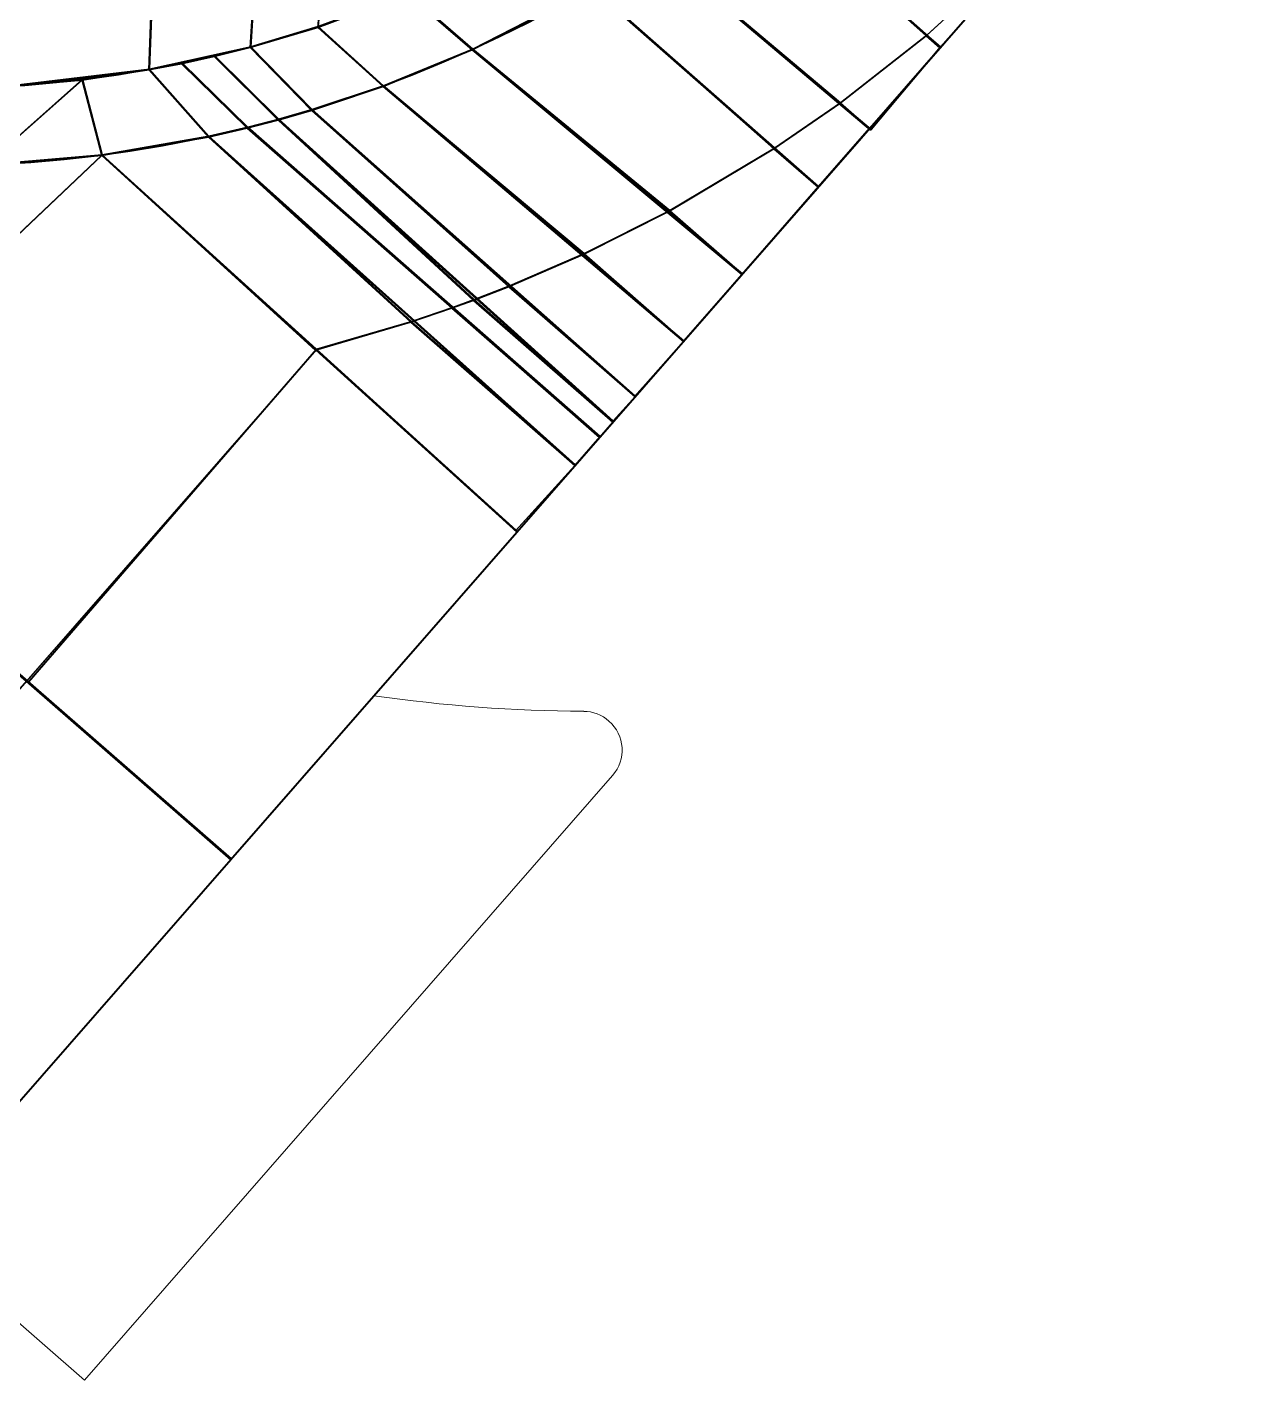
# Model space of a CAD drawing. Header units: millimetres. Extents: x 214.9 to 236.2, y -44.5 to -21.
# Drawn here: x 233.403 to 235.723, y -28.832 to -26.233 of the extents above; entities that cross this region are included whole.
import ezdxf

# ---------------------------------------------------------------- set-up
doc = ezdxf.new("R2010")
doc.units = ezdxf.units.MM
doc.header["$MEASUREMENT"] = 0
doc.layers.add('Camada 1', color=7, linetype='Continuous')
doc.layers.add('Layer1', color=10, linetype='Continuous', lineweight=35)

msp = doc.modelspace()

# ---------------------------------------------------------------- linework, layer by layer
for p, q in [((233.807, -21.7119, 1.8017), (233.6345, -26.3144, 1.8017)), ((233.807, -21.7119, 2.2015), (233.6345, -26.3144, 2.2015)), ((233.8082, -21.7104), (233.6357, -26.313)), ((233.8082, -21.7104, 0.3998), (233.6357, -26.313, 0.3998)), ((234.1074, -21.8117, 1.8017), (233.8269, -26.2716, 1.8017)), ((234.1074, -21.8117, 2.2015), (233.8269, -26.2716, 2.2015)), ((234.1086, -21.8103), (233.828, -26.2702)), ((234.1086, -21.8103, 0.3998), (233.828, -26.2702, 0.3998)), ((233.9555, -26.2333, 1.8017), (234.347, -21.9256, 1.8017)), ((233.7894, -27.8171, 1.8017), (229.7377, -24.2773, 1.8017)), ((233.7906, -27.8157), (229.7389, -24.2759)), ((235.4432, -25.9243, 1.8017), (233.7894, -27.8171, 1.8017)), ((233.7894, -27.8171, 1.8017), (235.434, -25.9352, 1.8017)), ((235.4443, -25.9228), (233.7906, -27.8157)), ((233.7906, -27.8157), (235.4352, -25.9338)), ((235.1132, -26.2494, 1.8017), (234.7791, -25.9517, 1.8017)), ((235.1132, -26.2494, 2.2017), (234.7791, -25.9517, 2.2017)), ((235.1143, -26.248), (234.7802, -25.9503)), ((235.1143, -26.248, 0.4), (234.7802, -25.9503, 0.4)), ((234.9487, -26.3781, 1.8017), (234.5981, -26.0835, 1.8017)), ((234.9487, -26.3781, 2.2017), (234.5981, -26.0835, 2.2017)), ((234.9499, -26.3766), (234.5993, -26.0821)), ((234.9499, -26.3766, 0.4), (234.5993, -26.0821, 0.4)), ((235.2997, -26.0783, 1.8017), (235.1132, -26.2494, 1.8017)), ((235.1132, -26.2494, 2.2017), (235.2997, -26.0783, 2.2017)), ((235.3009, -26.0768), (235.1143, -26.248)), ((235.1143, -26.248, 0.4), (235.3009, -26.0768, 0.4)), ((235.3048, -26.0827, 1.8017), (235.1392, -26.2721, 1.8017)), ((235.3048, -26.0827, 2.2017), (235.1392, -26.2721, 2.2017)), ((235.3059, -26.0813), (235.1404, -26.2707)), ((235.3059, -26.0813, 0.4), (235.1404, -26.2707, 0.4)), ((234.1263, -26.1695, 1.8017), (233.9555, -26.2333, 1.8017)), ((233.9555, -26.2333, 2.1817), (234.1263, -26.1695, 2.1817)), ((234.1263, -26.1695, 2.2017), (233.9555, -26.2333, 2.2017)), ((234.2496, -26.2763, 1.8017), (234.1263, -26.1695, 1.8017)), ((234.2496, -26.2763, 2.1817), (234.1263, -26.1695, 2.1817)), ((234.2507, -26.2749), (234.1275, -26.1681)), ((234.2507, -26.2749, 0.38), (234.1275, -26.1681, 0.38)), ((234.477, -26.1589, 1.8017), (234.2496, -26.2763, 1.8017)), ((234.477, -26.1589, 2.2017), (234.2496, -26.2763, 2.2017)), ((234.477, -26.1589, 2.1817), (234.2496, -26.2763, 2.1817)), ((234.4781, -26.1574), (234.2507, -26.2749)), ((234.4781, -26.1574, 0.4), (234.2507, -26.2749, 0.4)), ((234.4781, -26.1574, 0.38), (234.2507, -26.2749, 0.38)), ((234.8234, -26.4643, 1.8017), (234.477, -26.1589, 1.8017)), ((234.8234, -26.4643, 2.2017), (234.477, -26.1589, 2.2017)), ((234.8245, -26.4629), (234.4781, -26.1574)), ((234.8245, -26.4629, 0.4), (234.4781, -26.1574, 0.4)), ((233.9555, -26.2333, 1.8017), (233.8269, -26.2716, 1.8017)), ((233.8269, -26.2716, 2.1817), (233.9555, -26.2333, 2.1817)), ((233.9555, -26.2333, 2.2017), (233.8269, -26.2716, 2.2017)), ((233.9566, -26.2319), (233.828, -26.2702)), ((233.828, -26.2702, 0.38), (233.9566, -26.2319, 0.38)), ((233.9566, -26.2319, 0.4), (233.828, -26.2702, 0.4)), ((234.0798, -26.3458, 1.8017), (233.9555, -26.2333, 1.8017)), ((233.9555, -26.2333, 1.8017), (233.9555, -26.2333, 2.1817)), ((234.0798, -26.3458, 2.1817), (233.9555, -26.2333, 2.1817)), ((233.9555, -26.2333, 1.8017), (233.9555, -26.2333, 2.2017)), ((234.0809, -26.3444), (233.9566, -26.2319)), ((234.0809, -26.3444, 0.38), (233.9566, -26.2319, 0.38)), ((234.9487, -26.3781, 1.8017), (235.1132, -26.2494, 1.8017)), ((235.1132, -26.2494, 2.2017), (234.9487, -26.3781, 2.2017)), ((234.9499, -26.3766), (235.1143, -26.248)), ((235.1143, -26.248, 0.4), (234.9499, -26.3766, 0.4)), ((235.1132, -26.2494, 1.8017), (235.1392, -26.2721, 1.8017)), ((235.1132, -26.2494, 1.8017), (235.1132, -26.2494, 2.2017)), ((235.1392, -26.2721, 2.2017), (235.1132, -26.2494, 2.2017)), ((235.1143, -26.248), (235.1404, -26.2707)), ((235.1143, -26.248), (235.1143, -26.248, 0.4)), ((235.1404, -26.2707, 0.4), (235.1143, -26.248, 0.4)), ((233.8269, -26.2716, 1.8017), (233.7585, -26.2888, 1.8017)), ((233.7585, -26.2888, 2.1817), (233.8269, -26.2716, 2.1817)), ((233.8269, -26.2716, 2.2017), (233.7585, -26.2888, 2.2017)), ((233.828, -26.2702), (233.7596, -26.2873)), ((233.7596, -26.2873, 0.38), (233.828, -26.2702, 0.38)), ((233.828, -26.2702, 0.4), (233.7596, -26.2873, 0.4)), ((233.9439, -26.3913, 1.8017), (233.8269, -26.2716, 1.8017)), ((233.8269, -26.2716, 1.8017), (233.8269, -26.2716, 2.1817)), ((233.9439, -26.3913, 2.1817), (233.8269, -26.2716, 2.1817)), ((233.8269, -26.2716, 1.8017), (233.8269, -26.2716, 2.2017)), ((233.945, -26.3898), (233.828, -26.2702)), ((233.828, -26.2702), (233.828, -26.2702, 0.38)), ((233.945, -26.3898, 0.38), (233.828, -26.2702, 0.38)), ((233.828, -26.2702), (233.828, -26.2702, 0.4)), ((234.2507, -26.2749), (234.0809, -26.3444)), ((234.0809, -26.3444, 0.4), (234.2507, -26.2749, 0.4)), ((234.2507, -26.2749, 0.38), (234.0809, -26.3444, 0.38)), ((234.6255, -26.5814), (234.2507, -26.2749)), ((234.2507, -26.2749), (234.2507, -26.2749, 0.4)), ((234.2507, -26.2749, 0.4), (234.6255, -26.5814, 0.4)), ((234.2507, -26.2749), (234.2507, -26.2749, 0.38)), ((235.1392, -26.2721, 2.2017), (235.0043, -26.4266, 2.2017)), ((235.1404, -26.2707, 0.4), (235.0054, -26.4252, 0.4)), ((235.1392, -26.2721, 1.8017), (235.1392, -26.2721, 2.2017)), ((235.1404, -26.2707), (235.1404, -26.2707, 0.4)), ((233.7585, -26.2888, 2.2017), (233.6345, -26.3144, 2.2017)), ((233.7596, -26.2873, 0.4), (233.6357, -26.313, 0.4)), ((233.6976, -26.301), (233.6357, -26.313)), ((233.6357, -26.313, 0.38), (233.6976, -26.301, 0.38)), ((233.7585, -26.2888, 1.8017), (233.6965, -26.3025, 1.8017)), ((233.6965, -26.3025, 2.1817), (233.7585, -26.2888, 2.1817)), ((233.7596, -26.2873), (233.6976, -26.301)), ((233.6976, -26.301, 0.38), (233.7596, -26.2873, 0.38)), ((233.8226, -26.4235), (233.6976, -26.301)), ((233.6976, -26.301), (233.6976, -26.301, 0.38)), ((233.8226, -26.4235, 0.38), (233.6976, -26.301, 0.38)), ((233.6976, -26.301), (233.6976, -26.301, 0.4)), ((233.8803, -26.4096, 1.8017), (233.7585, -26.2888, 1.8017)), ((233.7585, -26.2888, 1.8017), (233.7585, -26.2888, 2.1817)), ((233.8803, -26.4096, 2.1817), (233.7585, -26.2888, 2.1817)), ((233.7585, -26.2888, 1.8017), (233.7585, -26.2888, 2.2017)), ((233.8815, -26.4081), (233.7596, -26.2873)), ((233.7596, -26.2873), (233.7596, -26.2873, 0.38)), ((233.8815, -26.4081, 0.38), (233.7596, -26.2873, 0.38)), ((233.7596, -26.2873), (233.7596, -26.2873, 0.4)), ((234.2496, -26.2763, 1.8017), (234.0798, -26.3458, 1.8017)), ((234.0798, -26.3458, 2.2017), (234.2496, -26.2763, 2.2017)), ((234.2496, -26.2763, 2.1817), (234.0798, -26.3458, 2.1817)), ((234.6244, -26.5828, 1.8017), (234.2496, -26.2763, 1.8017)), ((234.2496, -26.2763, 1.8017), (234.2496, -26.2763, 2.2017)), ((234.2496, -26.2763, 2.2017), (234.6244, -26.5828, 2.2017)), ((234.2496, -26.2763, 1.8017), (234.2496, -26.2763, 2.1817)), ((233.6345, -26.3144, 1.8017), (233.5073, -26.3335, 1.8017)), ((233.5073, -26.3335, 2.1817), (233.6345, -26.3144, 2.1817)), ((233.6345, -26.3144, 2.2017), (233.5073, -26.3335, 2.2017)), ((233.6357, -26.313), (233.5084, -26.3321)), ((233.5084, -26.3321, 0.38), (233.6357, -26.313, 0.38)), ((233.6357, -26.313, 0.4), (233.5084, -26.3321, 0.4)), ((233.6965, -26.3025, 1.8017), (233.6345, -26.3144, 1.8017)), ((233.6345, -26.3144, 2.1817), (233.6965, -26.3025, 2.1817)), ((233.7475, -26.442, 1.8017), (233.6345, -26.3144, 1.8017)), ((233.6345, -26.3144, 1.8017), (233.6345, -26.3144, 2.1817)), ((233.7475, -26.442, 2.1817), (233.6345, -26.3144, 2.1817)), ((233.6345, -26.3144, 1.8017), (233.6345, -26.3144, 2.2017)), ((233.7487, -26.4406), (233.6357, -26.313)), ((233.6357, -26.313), (233.6357, -26.313, 0.38)), ((233.7487, -26.4406, 0.38), (233.6357, -26.313, 0.38)), ((233.6357, -26.313), (233.6357, -26.313, 0.4)), ((233.8215, -26.4249, 1.8017), (233.6965, -26.3025, 1.8017)), ((233.6965, -26.3025, 1.8017), (233.6965, -26.3025, 2.1817)), ((233.8215, -26.4249, 2.1817), (233.6965, -26.3025, 2.1817)), ((233.6965, -26.3025, 1.8017), (233.6965, -26.3025, 2.2017)), ((233.3238, -26.4961, 1.8017), (233.5073, -26.3335, 1.8017)), ((233.325, -26.4946), (233.5084, -26.3321)), ((233.5073, -26.3335, 1.8017), (233.3645, -26.3467, 1.8017)), ((233.5073, -26.3335, 2.1817), (233.3645, -26.3467, 2.1817)), ((233.5073, -26.3335, 2.2017), (233.3645, -26.3467, 2.2017)), ((233.5084, -26.3321), (233.3657, -26.3452)), ((233.5084, -26.3321, 0.38), (233.3657, -26.3452, 0.38)), ((233.5084, -26.3321, 0.4), (233.3657, -26.3452, 0.4)), ((233.5446, -26.4771, 1.8017), (233.5073, -26.3335, 1.8017)), ((233.5073, -26.3335, 1.8017), (233.5073, -26.3335, 2.1817)), ((233.5446, -26.4771, 2.1817), (233.5073, -26.3335, 2.1817)), ((233.5073, -26.3335, 1.8017), (233.5073, -26.3335, 2.2017)), ((233.5457, -26.4757), (233.5084, -26.3321)), ((233.5084, -26.3321), (233.5084, -26.3321, 0.38)), ((233.5457, -26.4757, 0.38), (233.5084, -26.3321, 0.38)), ((233.5084, -26.3321), (233.5084, -26.3321, 0.4)), ((234.0798, -26.3458, 1.8017), (233.9439, -26.3913, 1.8017)), ((233.9439, -26.3913, 2.2017), (234.0798, -26.3458, 2.2017)), ((234.0798, -26.3458, 2.1817), (233.9439, -26.3913, 2.1817)), ((234.0809, -26.3444), (233.945, -26.3898)), ((233.945, -26.3898, 0.4), (234.0809, -26.3444, 0.4)), ((234.0809, -26.3444, 0.38), (233.945, -26.3898, 0.38)), ((234.461, -26.6651, 1.8017), (234.0798, -26.3458, 1.8017)), ((234.0798, -26.3458, 1.8017), (234.0798, -26.3458, 2.2017)), ((234.461, -26.6651, 2.2017), (234.0798, -26.3458, 2.2017)), ((234.0798, -26.3458, 1.8017), (234.0798, -26.3458, 2.1817)), ((234.4622, -26.6637), (234.0809, -26.3444)), ((234.0809, -26.3444), (234.0809, -26.3444, 0.4)), ((234.4622, -26.6637, 0.4), (234.0809, -26.3444, 0.4)), ((234.0809, -26.3444), (234.0809, -26.3444, 0.38)), ((234.8234, -26.4643, 1.8017), (234.9487, -26.3781, 1.8017)), ((234.9487, -26.3781, 2.2017), (234.8234, -26.4643, 2.2017)), ((234.8245, -26.4629), (234.9499, -26.3766)), ((234.9499, -26.3766, 0.4), (234.8245, -26.4629, 0.4)), ((234.9487, -26.3781, 1.8017), (235.0043, -26.4266, 1.8017)), ((234.9487, -26.3781, 1.8017), (234.9487, -26.3781, 2.2017)), ((234.9487, -26.3781, 2.2017), (235.0043, -26.4266, 2.2017)), ((234.9499, -26.3766), (235.0054, -26.4252)), ((234.9499, -26.3766), (234.9499, -26.3766, 0.4)), ((234.9499, -26.3766, 0.4), (235.0054, -26.4252, 0.4)), ((233.9439, -26.3913, 1.8017), (233.8803, -26.4096, 1.8017)), ((233.8803, -26.4096, 2.2017), (233.9439, -26.3913, 2.2017)), ((233.9439, -26.3913, 2.1817), (233.8803, -26.4096, 2.1817)), ((233.945, -26.3898), (233.8815, -26.4081)), ((233.8815, -26.4081, 0.4), (233.945, -26.3898, 0.4)), ((233.945, -26.3898, 0.38), (233.8815, -26.4081, 0.38)), ((234.3193, -26.7266, 1.8017), (233.9439, -26.3913, 1.8017)), ((233.9439, -26.3913, 1.8017), (233.9439, -26.3913, 2.2017)), ((234.3193, -26.7266, 2.2017), (233.9439, -26.3913, 2.2017)), ((233.9439, -26.3913, 1.8017), (233.9439, -26.3913, 2.1817)), ((234.3204, -26.7251), (233.945, -26.3898)), ((233.945, -26.3898), (233.945, -26.3898, 0.4)), ((234.3204, -26.7251, 0.4), (233.945, -26.3898, 0.4)), ((233.945, -26.3898), (233.945, -26.3898, 0.38)), ((233.8215, -26.4249, 1.8017), (233.7475, -26.442, 1.8017)), ((233.7475, -26.442, 2.2017), (233.8215, -26.4249, 2.2017)), ((233.8215, -26.4249, 2.1817), (233.7475, -26.442, 2.1817)), ((233.8226, -26.4235), (233.7487, -26.4406)), ((233.7487, -26.4406, 0.4), (233.8226, -26.4235, 0.4)), ((233.8226, -26.4235, 0.38), (233.7487, -26.4406, 0.38)), ((233.8803, -26.4096, 1.8017), (233.8215, -26.4249, 1.8017)), ((233.8215, -26.4249, 2.2017), (233.8803, -26.4096, 2.2017)), ((233.8803, -26.4096, 2.1817), (233.8215, -26.4249, 2.1817)), ((234.2107, -26.7678, 1.8017), (233.8215, -26.4249, 1.8017)), ((233.8215, -26.4249, 1.8017), (233.8215, -26.4249, 2.2017)), ((234.2107, -26.7678, 2.2017), (233.8215, -26.4249, 2.2017)), ((233.8215, -26.4249, 1.8017), (233.8215, -26.4249, 2.1817)), ((233.8815, -26.4081), (233.8226, -26.4235)), ((233.8226, -26.4235, 0.4), (233.8815, -26.4081, 0.4)), ((233.8815, -26.4081, 0.38), (233.8226, -26.4235, 0.38)), ((234.2118, -26.7664), (233.8226, -26.4235)), ((233.8226, -26.4235), (233.8226, -26.4235, 0.4)), ((234.2118, -26.7664, 0.4), (233.8226, -26.4235, 0.4)), ((233.8226, -26.4235), (233.8226, -26.4235, 0.38)), ((234.2522, -26.7528, 1.8017), (233.8803, -26.4096, 1.8017)), ((233.8803, -26.4096, 1.8017), (233.8803, -26.4096, 2.2017)), ((234.2521, -26.7527, 2.2017), (233.8803, -26.4096, 2.2017)), ((233.8803, -26.4096, 1.8017), (233.8803, -26.4096, 2.1817)), ((234.2534, -26.7514), (233.8815, -26.4081)), ((233.8815, -26.4081), (233.8815, -26.4081, 0.4)), ((234.2532, -26.7513, 0.4), (233.8815, -26.4081, 0.4)), ((233.8815, -26.4081), (233.8815, -26.4081, 0.38)), ((235.0043, -26.4266, 2.2017), (234.9073, -26.5376, 2.2017)), ((235.0054, -26.4252, 0.4), (234.9084, -26.5362, 0.4)), ((235.0043, -26.4266, 1.8017), (235.0043, -26.4266, 2.2017)), ((235.0054, -26.4252), (235.0054, -26.4252, 0.4)), ((233.7475, -26.442, 1.8017), (233.5446, -26.4771, 1.8017)), ((233.5446, -26.4771, 2.2017), (233.7475, -26.442, 2.2017)), ((233.7475, -26.442, 2.1817), (233.5446, -26.4771, 2.1817)), ((233.7487, -26.4406), (233.5457, -26.4757)), ((233.5457, -26.4757, 0.4), (233.7487, -26.4406, 0.4)), ((233.7487, -26.4406, 0.38), (233.5457, -26.4757, 0.38)), ((234.1328, -26.7944, 1.8017), (233.7475, -26.442, 1.8017)), ((233.7475, -26.442, 1.8017), (233.7475, -26.442, 2.2017)), ((234.1328, -26.7944, 2.2017), (233.7475, -26.442, 2.2017)), ((233.7475, -26.442, 1.8017), (233.7475, -26.442, 2.1817)), ((234.134, -26.793), (233.7487, -26.4406)), ((233.7487, -26.4406), (233.7487, -26.4406, 0.4)), ((234.134, -26.793, 0.4), (233.7487, -26.4406, 0.4)), ((233.7487, -26.4406), (233.7487, -26.4406, 0.38)), ((233.5446, -26.4771, 1.8017), (232.9262, -27.0629, 1.8017)), ((233.5446, -26.4771, 2.2017), (232.9262, -27.0629, 2.2017)), ((233.5457, -26.4757), (232.9273, -27.0615)), ((233.5457, -26.4757, 0.4), (232.9273, -27.0615, 0.4)), ((233.5446, -26.4771, 1.8017), (233.3238, -26.4961, 1.8017)), ((233.3238, -26.4961, 2.2017), (233.5446, -26.4771, 2.2017)), ((233.3238, -26.4961, 2.1817), (233.5446, -26.4771, 2.1817)), ((233.5457, -26.4757), (233.325, -26.4946)), ((233.325, -26.4946, 0.4), (233.5457, -26.4757, 0.4)), ((233.325, -26.4946, 0.38), (233.5457, -26.4757, 0.38)), ((233.9511, -26.8481, 1.8017), (233.5446, -26.4771, 1.8017)), ((233.5446, -26.4771, 1.8017), (233.5446, -26.4771, 2.2017)), ((233.952, -26.8471, 2.2017), (233.5446, -26.4771, 2.2017)), ((233.5446, -26.4771, 1.8017), (233.5446, -26.4771, 2.1817)), ((233.9523, -26.8467, 0), (233.5457, -26.4757)), ((233.5457, -26.4757), (233.5457, -26.4757, 0.4)), ((233.9531, -26.8457, 0.4), (233.5457, -26.4757, 0.4)), ((233.5457, -26.4757), (233.5457, -26.4757, 0.38)), ((234.6244, -26.5828, 1.8017), (234.8234, -26.4643, 1.8017)), ((234.8234, -26.4643, 2.2017), (234.6244, -26.5828, 2.2017)), ((234.6255, -26.5814), (234.8245, -26.4629)), ((234.8245, -26.4629, 0.4), (234.6255, -26.5814, 0.4)), ((234.8234, -26.4643, 1.8017), (234.9073, -26.5376, 1.8017)), ((234.8234, -26.4643, 1.8017), (234.8234, -26.4643, 2.2017)), ((234.8234, -26.4643, 2.2017), (234.9073, -26.5376, 2.2017)), ((234.8245, -26.4629), (234.9084, -26.5362)), ((234.8245, -26.4629), (234.8245, -26.4629, 0.4)), ((234.8245, -26.4629, 0.4), (234.9084, -26.5362, 0.4)), ((234.9073, -26.5376, 2.2017), (234.7625, -26.7034, 2.2017)), ((234.9084, -26.5362, 0.4), (234.7636, -26.702, 0.4)), ((234.9073, -26.5376, 1.8017), (234.9073, -26.5376, 2.2017)), ((234.9084, -26.5362), (234.9084, -26.5362, 0.4)), ((234.461, -26.6651, 1.8017), (234.6244, -26.5828, 1.8017)), ((234.6244, -26.5828, 2.2017), (234.461, -26.6651, 2.2017)), ((234.4622, -26.6637), (234.6255, -26.5814)), ((234.6255, -26.5814, 0.4), (234.4622, -26.6637, 0.4)), ((234.6244, -26.5828, 1.8017), (234.7625, -26.7034, 1.8017)), ((234.6244, -26.5828, 1.8017), (234.6244, -26.5828, 2.2017)), ((234.6244, -26.5828, 2.2017), (234.7625, -26.7034, 2.2017)), ((234.6255, -26.5814), (234.7636, -26.702)), ((234.6255, -26.5814), (234.6255, -26.5814, 0.4)), ((234.6255, -26.5814, 0.4), (234.7636, -26.702, 0.4)), ((234.3193, -26.7266, 1.8017), (234.461, -26.6651, 1.8017)), ((234.461, -26.6651, 2.2017), (234.3193, -26.7266, 2.2017)), ((234.3204, -26.7251), (234.4622, -26.6637)), ((234.4622, -26.6637, 0.4), (234.3204, -26.7251, 0.4)), ((234.461, -26.6651, 1.8017), (234.651, -26.831, 1.8017)), ((234.461, -26.6651, 1.8017), (234.461, -26.6651, 2.2017)), ((234.461, -26.6651, 2.2017), (234.651, -26.831, 2.2017)), ((234.4622, -26.6637), (234.6521, -26.8296)), ((234.4622, -26.6637), (234.4622, -26.6637, 0.4)), ((234.4622, -26.6637, 0.4), (234.6521, -26.8296, 0.4)), ((234.7625, -26.7034, 2.2017), (234.651, -26.831, 2.2017)), ((234.7636, -26.702, 0.4), (234.6521, -26.8296, 0.4)), ((234.7625, -26.7034, 1.8017), (234.7625, -26.7034, 2.2017)), ((234.7636, -26.702), (234.7636, -26.702, 0.4)), ((234.2521, -26.7527, 1.8017), (234.3193, -26.7266, 1.8017)), ((234.3193, -26.7266, 2.2017), (234.2521, -26.7527, 2.2017)), ((234.2532, -26.7513), (234.3204, -26.7251)), ((234.3204, -26.7251, 0.4), (234.2532, -26.7513, 0.4)), ((234.3193, -26.7266, 1.8017), (234.5591, -26.9361, 1.8017)), ((234.3193, -26.7266, 1.8017), (234.3193, -26.7266, 2.2017)), ((234.3193, -26.7266, 2.2017), (234.5591, -26.9361, 2.2017)), ((234.3204, -26.7251), (234.5603, -26.9347)), ((234.3204, -26.7251), (234.3204, -26.7251, 0.4)), ((234.3204, -26.7251, 0.4), (234.5603, -26.9347, 0.4)), ((234.1328, -26.7944, 1.8017), (234.2107, -26.7678, 1.8017)), ((234.2107, -26.7678, 2.2017), (234.1328, -26.7944, 2.2017)), ((234.134, -26.793), (234.2118, -26.7664)), ((234.2118, -26.7664, 0.4), (234.134, -26.793, 0.4)), ((234.2107, -26.7678, 1.8017), (234.2521, -26.7527, 1.8017)), ((234.2521, -26.7527, 2.2017), (234.2107, -26.7678, 2.2017)), ((234.2107, -26.7678, 1.8017), (234.4917, -27.0133, 1.8017)), ((234.2107, -26.7678, 2.2017), (234.4917, -27.0133, 2.2017)), ((234.2118, -26.7664), (234.2532, -26.7513)), ((234.2532, -26.7513, 0.4), (234.2118, -26.7664, 0.4)), ((234.2118, -26.7664), (234.4928, -27.0119)), ((234.2118, -26.7664, 0.4), (234.4928, -27.0119, 0.4)), ((234.2521, -26.7527, 1.8017), (234.5171, -26.9842, 1.8017)), ((234.2521, -26.7527, 1.8017), (234.2521, -26.7527, 2.2017)), ((234.2521, -26.7527, 2.2017), (234.5171, -26.9842, 2.2017)), ((234.2532, -26.7513), (234.5183, -26.9828)), ((234.2532, -26.7513), (234.2532, -26.7513, 0.4)), ((234.2532, -26.7513, 0.4), (234.5183, -26.9828, 0.4)), ((233.952, -26.8471, 1.8017), (234.1328, -26.7944, 1.8017)), ((234.1328, -26.7944, 2.2017), (233.952, -26.8471, 2.2017)), ((233.9531, -26.8457), (234.134, -26.793)), ((234.134, -26.793, 0.4), (233.9531, -26.8457, 0.4)), ((234.1328, -26.7944, 1.8017), (234.4448, -27.067, 1.8017)), ((234.1328, -26.7944, 2.2017), (234.4448, -27.067, 2.2017)), ((234.134, -26.793), (234.4459, -27.0656)), ((234.134, -26.793, 0.4), (234.4459, -27.0656, 0.4)), ((233.9521, -26.8472, 1.8017), (233.4011, -27.4778, 1.8017)), ((233.9532, -26.8458), (233.4023, -27.4764)), ((233.952, -26.8471, 1.8017), (233.404, -27.4804, 1.8043)), ((233.952, -26.8471, 2.2017), (233.404, -27.4804, 2.2017)), ((233.9531, -26.8457), (233.4052, -27.479, 0.0027)), ((233.9531, -26.8457, 0.4), (233.4052, -27.479, 0.4)), ((233.4055, -27.4786, 1.8043), (233.952, -26.8471, 1.8017)), ((233.4067, -27.4772, 0.0027), (233.9531, -26.8457)), ((233.952, -26.8471, 2.2017), (233.9511, -26.8481, 1.8017)), ((233.952, -26.8471, 1.8017), (234.3343, -27.1935, 1.8017)), ((233.952, -26.8471, 2.2017), (234.3343, -27.1935, 2.2017)), ((233.9531, -26.8457, 0.4), (233.9523, -26.8467, 0)), ((233.9531, -26.8457), (234.3355, -27.192)), ((233.9531, -26.8457, 0.4), (234.3355, -27.192, 0.4)), ((234.651, -26.831, 2.2017), (234.5591, -26.9361, 2.2017)), ((234.6521, -26.8296, 0.4), (234.5603, -26.9347, 0.4)), ((234.651, -26.831, 1.8017), (234.651, -26.831, 2.2017)), ((234.6521, -26.8296), (234.6521, -26.8296, 0.4)), ((234.5591, -26.9361, 2.2017), (234.5171, -26.9842, 2.2017)), ((234.5603, -26.9347, 0.4), (234.5183, -26.9828, 0.4)), ((234.5591, -26.9361, 1.8017), (234.5591, -26.9361, 2.2017)), ((234.5603, -26.9347), (234.5603, -26.9347, 0.4)), ((234.5171, -26.9842, 2.2017), (234.4917, -27.0133, 2.2017)), ((234.5183, -26.9828, 0.4), (234.4928, -27.0119, 0.4)), ((234.5171, -26.9842, 1.8017), (234.5171, -26.9842, 2.2017)), ((234.5183, -26.9828), (234.5183, -26.9828, 0.4)), ((234.4917, -27.0133, 2.2017), (234.4448, -27.067, 2.2017)), ((234.4917, -27.0133, 1.8017), (234.4448, -27.067, 1.8017)), ((234.4928, -27.0119, 0.4), (234.4459, -27.0656, 0.4)), ((234.4928, -27.0119), (234.4459, -27.0656)), ((234.4917, -27.0133, 1.8017), (234.4917, -27.0133, 2.2017)), ((234.4928, -27.0119), (234.4928, -27.0119, 0.4)), ((234.4448, -27.067, 2.2017), (234.3343, -27.1935, 2.2017)), ((234.4459, -27.0656, 0.4), (234.3355, -27.192, 0.4)), ((234.4448, -27.067, 1.8017), (234.4448, -27.067, 2.2017)), ((234.4459, -27.0656), (234.4459, -27.0656, 0.4)), ((234.3343, -27.1935, 2.2017), (233.7901, -27.8164, 2.2017)), ((234.3355, -27.192, 0.4), (233.7912, -27.8149, 0.4)), ((234.3343, -27.1935, 1.8017), (234.3343, -27.1935, 2.2017)), ((234.3355, -27.192), (234.3355, -27.192, 0.4)), ((233.4023, -27.4764, 2.2), (233.7906, -27.8157, 2)), ((233.7912, -27.8149, 0.4), (233.4042, -27.4801, 0.4)), ((233.7906, -27.8157, 2), (221.7779, -41.5654, 2)), ((233.7906, -27.8157), (233.7906, -27.8157, 2))]:
    msp.add_line(p, q)
at = {"layer": 'Camada 1', "color": 250, "lineweight": 18}
for points, knots in [([(235.7214, -23.9943, 1.8017), (235.7214, -22.6118, 1.8017), (234.5999, -21.4903, 1.8017), (233.2174, -21.4903, 1.8017), (233.2174, -21.4903, 1.8017), (231.8341, -21.4903, 1.8017), (230.7134, -22.6118, 1.8017), (230.7134, -23.9943, 1.8017), (230.7134, -23.9943, 1.8017), (230.7134, -25.3776, 1.8017), (231.8341, -26.4983, 1.8017), (233.2174, -26.4983, 1.8017), (233.2174, -26.4983, 1.8017), (234.5999, -26.4983, 1.8017), (235.7214, -25.3776, 1.8017), (235.7214, -23.9943, 1.8017)], [0, 0, 0, 0, 0.2, 0.2, 0.2, 0.2, 0.4, 0.4, 0.4, 0.4, 0.6, 0.6, 0.6, 0.6, 1, 1, 1, 1]), ([(235.7225, -23.9929), (235.7225, -22.6104), (234.601, -21.4889), (233.2185, -21.4889), (233.2185, -21.4889), (231.8352, -21.4889), (230.7145, -22.6104), (230.7145, -23.9929), (230.7145, -23.9929), (230.7145, -25.3762), (231.8352, -26.4969), (233.2185, -26.4969), (233.2185, -26.4969), (234.601, -26.4969), (235.7225, -25.3762), (235.7225, -23.9929)], [0, 0, 0, 0, 0.2, 0.2, 0.2, 0.2, 0.4, 0.4, 0.4, 0.4, 0.6, 0.6, 0.6, 0.6, 1, 1, 1, 1]), ([(235.5743, -23.9943, 1.8017), (235.5743, -22.6929, 1.8017), (234.5188, -21.6378, 1.8017), (233.2174, -21.6378, 1.8017), (233.2174, -21.6378, 1.8017), (231.9156, -21.6378, 1.8017), (230.8608, -22.6929, 1.8017), (230.8608, -23.9943, 1.8017), (230.8608, -23.9943, 1.8017), (230.8608, -25.2961, 1.8017), (231.9156, -26.3512, 1.8017), (233.2174, -26.3512, 1.8017), (233.2174, -26.3512, 1.8017), (234.5188, -26.3512, 1.8017), (235.5743, -25.2961, 1.8017), (235.5743, -23.9943, 1.8017)], [0, 0, 0, 0, 0.2, 0.2, 0.2, 0.2, 0.4, 0.4, 0.4, 0.4, 0.6, 0.6, 0.6, 0.6, 1, 1, 1, 1]), ([(235.5754, -23.9929), (235.5754, -22.6915), (234.5199, -21.6364), (233.2185, -21.6364), (233.2185, -21.6364), (231.9167, -21.6364), (230.8619, -22.6915), (230.8619, -23.9929), (230.8619, -23.9929), (230.8619, -25.2947), (231.9167, -26.3498), (233.2185, -26.3498), (233.2185, -26.3498), (234.5199, -26.3498), (235.5754, -25.2947), (235.5754, -23.9929)], [0, 0, 0, 0, 0.2, 0.2, 0.2, 0.2, 0.4, 0.4, 0.4, 0.4, 0.6, 0.6, 0.6, 0.6, 1, 1, 1, 1]), ([(234.5162, -27.6564), (234.5434, -27.6265), (234.5398, -27.5795), (234.5095, -27.5531), (234.5095, -27.5531), (234.4961, -27.5411), (234.4792, -27.5344), (234.4615, -27.5344)], [0, 0, 0, 0, 0.333333, 0.333333, 0.333333, 0.333333, 1, 1, 1, 1])]:
    msp.add_open_spline(points, degree=3, knots=knots, dxfattribs=at)
for points in [[(234.0623, -27.5047), (234.1946, -27.5237), (234.3279, -27.5336), (234.4616, -27.5343)], [(233.5116, -28.8066), (233.5116, -28.8066), (234.5163, -27.6565), (234.5163, -27.6565)], [(233.7906, -27.8157), (233.7906, -27.8157), (220.4153, -43.125), (220.4153, -43.125)], [(233.179, -28.516), (233.179, -28.516), (233.5116, -28.8067), (233.5116, -28.8067)]]:
    msp.add_open_spline(points, degree=3, dxfattribs=at)
at = {"layer": 'Layer1'}
for points in [[(233.3576, -21.6412, 1.8017), (233.811, -21.7132, 1.8017), (233.6345, -26.3144, 1.8017), (233.3645, -26.3467, 1.8017)], [(233.8041, -21.7114, 1.8017), (233.3576, -21.6412, 1.8017), (233.3645, -26.3467, 1.8017), (233.6345, -26.3144, 1.8017)], [(233.3576, -21.6412, 2.2015), (233.811, -21.7132, 2.2015), (233.6345, -26.3144, 2.2015), (233.3645, -26.3467, 2.2015)], [(233.8041, -21.7114, 2.2015), (233.3576, -21.6412, 2.2015), (233.3645, -26.3467, 2.2015), (233.6345, -26.3144, 2.2015)], [(233.3588, -21.6398), (233.8121, -21.7117), (233.6357, -26.313, 0), (233.3657, -26.3452, 0)], [(233.8053, -21.71), (233.3588, -21.6398), (233.3657, -26.3452), (233.6357, -26.3129, 0)], [(233.3588, -21.6398, 0.3998), (233.8121, -21.7117, 0.3998), (233.6357, -26.313, 0.3998), (233.3657, -26.3452, 0.3998)], [(233.8053, -21.71, 0.3998), (233.3588, -21.6398, 0.3998), (233.3657, -26.3452, 0.3998), (233.6357, -26.3129, 0.3998)], [(233.807, -21.7122, 1.8017), (234.1074, -21.8117, 1.8017), (233.8269, -26.2716, 1.8017), (233.6345, -26.3144, 1.8017)], [(233.807, -21.7122, 2.2015), (234.1074, -21.8117, 2.2015), (233.8269, -26.2716, 2.2015), (233.6345, -26.3144, 2.2015)], [(233.8082, -21.7107), (234.1085, -21.8103), (233.828, -26.2702), (233.6357, -26.313, 0)], [(233.8082, -21.7107, 0.3998), (234.1085, -21.8103, 0.3998), (233.828, -26.2702, 0.3998), (233.6357, -26.313, 0.3998)], [(234.1074, -21.8116, 1.8017), (234.347, -21.9256, 1.8017), (233.9555, -26.2333, 1.8017), (233.8269, -26.2716, 1.8017)], [(234.1074, -21.8116, 2.2015), (234.347, -21.9256, 2.2015), (233.9555, -26.2333, 2.2015), (233.8269, -26.2716, 2.2015)], [(234.1085, -21.8102), (234.3482, -21.9242), (233.9566, -26.2319), (233.828, -26.2702)], [(234.1085, -21.8102, 0.3998), (234.3482, -21.9242, 0.3998), (233.9566, -26.2319, 0.3998), (233.828, -26.2702, 0.3998)], [(234.347, -21.9256, 1.8017), (234.5286, -22.0359, 1.8017), (234.1263, -26.1695, 1.8017), (233.9555, -26.2333, 1.8017)], [(234.347, -21.9256, 1.8017), (234.5286, -22.0359, 1.8017), (234.1263, -26.1695, 1.8017), (233.9555, -26.2333, 1.8017)], [(229.3523, -23.9406, 1.8017), (233.79, -27.8169, 1.8017), (221.7767, -41.5669, 1.8017), (217.3423, -37.6875, 1.8017)], [(229.3534, -23.9392), (233.7911, -27.8155), (221.7779, -41.5654), (217.3434, -37.686)], [(234.9583, -25.7941, 2.2017), (235.305, -26.0828, 2.2017), (235.1394, -26.2723, 2.2017), (234.7791, -25.9517, 2.2017)], [(234.9595, -25.7926, 0.4), (235.3061, -26.0814, 0.4001), (235.1406, -26.2709, 0.4), (234.7802, -25.9503, 0.4)], [(234.7791, -25.9517, 2.2017), (235.1392, -26.2721, 2.2017), (235.0069, -26.4288, 2.2017), (234.5981, -26.0835, 2.2017)], [(234.7802, -25.9503, 0.4), (235.1404, -26.2707, 0.4), (235.0081, -26.4274, 0.4), (234.5993, -26.0821, 0.4)], [(234.357, -26.0578, 2.1817), (234.477, -26.1589, 2.1817), (234.2496, -26.2763, 2.1817), (234.1263, -26.1695, 2.1817)], [(234.3581, -26.0564, 0.38), (234.4781, -26.1574, 0.38), (234.2507, -26.2749, 0.38), (234.1275, -26.1681, 0.38)], [(233.7896, -27.8173, 1.8017), (233.7903, -27.8165, 2.2017), (235.305, -26.0828, 2.2017), (235.3048, -26.0827, 1.8017)], [(233.7908, -27.8159), (233.7914, -27.8151, 0.4), (235.3061, -26.0814, 0.4), (235.3059, -26.0813)], [(234.5981, -26.0835, 2.2017), (235.0043, -26.4266, 2.2017), (234.9073, -26.5376, 2.2017), (234.477, -26.1589, 2.2017)], [(234.5993, -26.0821, 0.4), (235.0054, -26.4252, 0.4), (234.9084, -26.5362, 0.4), (234.4781, -26.1574, 0.4)], [(233.9555, -26.2333, 2.1817), (234.1263, -26.1695, 2.1817), (234.2496, -26.2763, 2.1817), (234.0798, -26.3458, 2.1817)], [(233.9555, -26.2333, 2.1817), (233.9555, -26.2333, 2.2017), (234.1263, -26.1695, 2.2017), (234.1263, -26.1695, 2.1817)], [(233.9566, -26.2319, 0.38), (234.1275, -26.1681, 0.38), (234.2507, -26.2749, 0.38), (234.0809, -26.3444, 0.38)], [(234.2496, -26.2763, 2.2017), (234.477, -26.1589, 2.2017), (234.9073, -26.5376, 2.2017), (234.7625, -26.7034, 2.2017)], [(234.2496, -26.2763, 2.1817), (234.477, -26.1589, 2.1817), (234.477, -26.1589, 2.2017), (234.2496, -26.2763, 2.2017)], [(234.2507, -26.2749, 0.4), (234.4781, -26.1574, 0.4), (234.9084, -26.5362, 0.4), (234.7636, -26.702, 0.4)], [(234.2507, -26.2749, 0.38), (234.4781, -26.1574, 0.38), (234.4781, -26.1574, 0.4), (234.2507, -26.2749, 0.4)], [(233.8269, -26.2716, 2.1817), (233.9555, -26.2333, 2.1817), (234.0798, -26.3458, 2.1817), (233.9439, -26.3913, 2.1817)], [(233.9555, -26.2333, 2.1817), (233.8269, -26.2716, 2.1817), (233.8269, -26.2716, 2.2017), (233.9555, -26.2333, 2.2017)], [(233.8269, -26.2716, 2.1817), (233.8269, -26.2716, 2.2017), (233.9555, -26.2333, 2.2017), (233.9555, -26.2333, 2.1817)], [(233.828, -26.2702, 0.38), (233.9566, -26.2319, 0.38), (234.0809, -26.3444, 0.38), (233.945, -26.3898, 0.38)], [(233.9566, -26.2319, 0.38), (233.828, -26.2702, 0.38), (233.828, -26.2702, 0.4), (233.9566, -26.2319, 0.4)], [(233.828, -26.2702, 0.38), (233.828, -26.2702, 0.4), (233.9566, -26.2319, 0.4), (233.9566, -26.2319, 0.38)], [(233.7585, -26.2888, 2.1817), (233.8269, -26.2716, 2.1817), (233.9439, -26.3913, 2.1817), (233.8803, -26.4096, 2.1817)], [(233.8269, -26.2716, 2.1817), (233.7585, -26.2888, 2.1817), (233.7585, -26.2888, 2.2017), (233.8269, -26.2716, 2.2017)], [(233.7596, -26.2873, 0.38), (233.828, -26.2702, 0.38), (233.945, -26.3898, 0.38), (233.8815, -26.4081, 0.38)], [(233.828, -26.2702, 0.38), (233.7596, -26.2873, 0.38), (233.7596, -26.2873, 0.4), (233.828, -26.2702, 0.4)], [(234.2507, -26.2749, 0.38), (234.2507, -26.2749, 0.4), (234.0809, -26.3444, 0.4), (234.0809, -26.3444, 0.38)], [(234.2507, -26.2749, 0.4), (234.7636, -26.702, 0.4), (234.6521, -26.8296, 0.4), (234.0809, -26.3444, 0.4)], [(233.6976, -26.301, 0.38), (233.8226, -26.4235, 0.38), (233.7487, -26.4406, 0.38), (233.6357, -26.313, 0.38)], [(233.6976, -26.301, 0.38), (233.6357, -26.313, 0.38), (233.6357, -26.313, 0.4), (233.6976, -26.301, 0.4)], [(233.7585, -26.2888, 2.1817), (233.8803, -26.4096, 2.1817), (233.8215, -26.4249, 2.1817), (233.6965, -26.3025, 2.1817)], [(233.7585, -26.2888, 2.1817), (233.6965, -26.3025, 2.1817), (233.6965, -26.3025, 2.2017), (233.7585, -26.2888, 2.2017)], [(233.7596, -26.2873, 0.38), (233.8815, -26.4081, 0.38), (233.8226, -26.4235, 0.38), (233.6976, -26.301, 0.38)], [(233.7596, -26.2873, 0.38), (233.6976, -26.301, 0.38), (233.6976, -26.301, 0.4), (233.7596, -26.2873, 0.4)], [(234.2496, -26.2763, 2.1817), (234.2496, -26.2763, 2.2017), (234.0798, -26.3458, 2.2017), (234.0798, -26.3458, 2.1817)], [(234.2496, -26.2763, 2.2017), (234.7625, -26.7034, 2.2017), (234.651, -26.831, 2.2017), (234.0798, -26.3458, 2.2017)], [(233.6345, -26.3144, 2.1817), (233.7475, -26.442, 2.1817), (233.5446, -26.4771, 2.1817), (233.5073, -26.3335, 2.1817)], [(233.6345, -26.3144, 2.1817), (233.5073, -26.3335, 2.1817), (233.5073, -26.3335, 2.2017), (233.6345, -26.3144, 2.2017)], [(233.5073, -26.3335, 2.1817), (233.5073, -26.3335, 2.2012), (233.6345, -26.3144, 2.2017), (233.6345, -26.3144, 2.1817)], [(233.6357, -26.313, 0.38), (233.7487, -26.4406, 0.38), (233.5457, -26.4757, 0.38), (233.5084, -26.3321, 0.38)], [(233.6357, -26.313, 0.38), (233.5084, -26.3321, 0.38), (233.5084, -26.3321, 0.4), (233.6357, -26.313, 0.4)], [(233.5084, -26.3321, 0.38), (233.5084, -26.3321, 0.3995), (233.6357, -26.313, 0.4), (233.6357, -26.313, 0.38)], [(233.6965, -26.3025, 2.1817), (233.8215, -26.4249, 2.1817), (233.7475, -26.442, 2.1817), (233.6345, -26.3144, 2.1817)], [(233.6965, -26.3025, 2.1817), (233.6345, -26.3144, 2.1817), (233.6345, -26.3144, 2.2017), (233.6965, -26.3025, 2.2017)], [(233.5073, -26.3335, 2.1817), (233.3238, -26.4961, 2.1817), (233.2174, -26.4983, 2.1817), (233.3645, -26.3467, 2.1817)], [(233.5084, -26.3321, 0.38), (233.325, -26.4946, 0.38), (233.2185, -26.4969, 0.38), (233.3657, -26.3452, 0.38)], [(233.5073, -26.3335, 2.1817), (233.5446, -26.4771, 2.1817), (233.3238, -26.4961, 2.1817), (233.5073, -26.3335, 2.1817)], [(233.5084, -26.3321, 0.38), (233.5457, -26.4757, 0.38), (233.325, -26.4946, 0.38), (233.5084, -26.3321, 0.38)], [(233.3645, -26.3467, 2.1817), (233.3645, -26.3467, 2.2017), (233.5073, -26.3335, 2.2017), (233.5073, -26.3335, 2.1817)], [(233.3645, -26.3467, 2.1817), (233.3645, -26.3467, 2.2012), (233.5073, -26.3335, 2.2012), (233.5073, -26.3335, 2.1817)], [(233.3657, -26.3452, 0.38), (233.3657, -26.3452, 0.4), (233.5084, -26.3321, 0.4), (233.5084, -26.3321, 0.38)], [(233.3657, -26.3452, 0.38), (233.3657, -26.3452, 0.3995), (233.5084, -26.3321, 0.3995), (233.5084, -26.3321, 0.38)], [(234.0798, -26.3458, 2.1817), (234.0798, -26.3458, 2.2017), (233.9439, -26.3913, 2.2017), (233.9439, -26.3913, 2.1817)], [(234.0798, -26.3458, 2.2017), (234.651, -26.831, 2.2017), (234.5584, -26.9355, 2.2017), (233.9439, -26.3913, 2.2017)], [(234.0809, -26.3444, 0.38), (234.0809, -26.3444, 0.4), (233.945, -26.3898, 0.4), (233.945, -26.3898, 0.38)], [(234.0809, -26.3444, 0.4), (234.6521, -26.8296, 0.4), (234.5596, -26.9341, 0.4), (233.945, -26.3898, 0.4)], [(233.8803, -26.4096, 2.1817), (233.9439, -26.3913, 2.1817), (233.9439, -26.3913, 2.2017), (233.8803, -26.4096, 2.2017)], [(233.8803, -26.4096, 2.2017), (233.9439, -26.3913, 2.2017), (234.5591, -26.9361, 2.2017), (234.5163, -26.9835, 2.2017)], [(233.8815, -26.4081, 0.38), (233.945, -26.3898, 0.38), (233.945, -26.3898, 0.4), (233.8815, -26.4081, 0.4)], [(233.8815, -26.4081, 0.4), (233.945, -26.3898, 0.4), (234.5603, -26.9347, 0.4), (234.5175, -26.9821, 0.4)], [(233.8215, -26.4249, 2.1817), (233.8215, -26.4249, 2.2017), (233.7475, -26.442, 2.2017), (233.7475, -26.442, 2.1817)], [(233.7475, -26.442, 2.2017), (233.8215, -26.4249, 2.2017), (234.4917, -27.0133, 2.2017), (234.4448, -27.067, 2.2017)], [(233.8226, -26.4235, 0.38), (233.8226, -26.4235, 0.4), (233.7487, -26.4406, 0.4), (233.7487, -26.4406, 0.38)], [(233.7487, -26.4406, 0.4), (233.8226, -26.4235, 0.4), (234.4928, -27.0119, 0.4), (234.4459, -27.0656, 0.4)], [(233.8215, -26.4249, 2.1817), (233.8803, -26.4096, 2.1817), (233.8803, -26.4096, 2.2017), (233.8215, -26.4249, 2.2017)], [(233.8215, -26.4249, 2.2017), (233.8803, -26.4096, 2.2017), (234.5171, -26.9842, 2.2017), (234.4917, -27.0133, 2.2017)], [(233.8226, -26.4235, 0.38), (233.8815, -26.4081, 0.38), (233.8815, -26.4081, 0.4), (233.8226, -26.4235, 0.4)], [(233.8226, -26.4235, 0.4), (233.8815, -26.4081, 0.4), (234.5183, -26.9828, 0.4), (234.4928, -27.0119, 0.4)], [(233.7475, -26.442, 2.1817), (233.7475, -26.442, 2.2017), (233.5446, -26.4771, 2.2017), (233.5446, -26.4771, 2.1817)], [(233.5446, -26.4771, 2.2017), (233.7475, -26.442, 2.2017), (234.4448, -27.067, 2.2017), (234.332, -27.1913, 2.2017)], [(233.7487, -26.4406, 0.38), (233.7487, -26.4406, 0.4), (233.5457, -26.4757, 0.4), (233.5457, -26.4757, 0.38)], [(233.5457, -26.4757, 0.4), (233.7487, -26.4406, 0.4), (234.4459, -27.0656, 0.4), (234.3332, -27.1899, 0.4)], [(233.5446, -26.4771, 2.2017), (233.3238, -26.4961, 2.2017), (232.816, -26.9666, 2.2017), (232.9262, -27.0629, 2.2017)], [(233.5457, -26.4757, 0.4), (233.325, -26.4946, 0.4), (232.8171, -26.9652, 0.4), (232.9273, -27.0615, 0.4)], [(233.7903, -27.8165, 2.2017), (232.9262, -27.0629, 2.2017), (233.5446, -26.4771, 2.2017), (234.3343, -27.1934, 2.2017)], [(233.7914, -27.8151, 0.4), (232.9273, -27.0615, 0.4), (233.5457, -26.4757, 0.4), (234.3355, -27.192, 0.4)], [(233.5446, -26.4771, 2.1817), (233.5446, -26.4771, 2.2017), (233.3238, -26.4961, 2.2017), (233.3238, -26.4961, 2.1817)], [(233.5457, -26.4757, 0.38), (233.5457, -26.4757, 0.4), (233.325, -26.4946, 0.4), (233.325, -26.4946, 0.38)], [(233.7911, -27.8155), (233.7906, -27.8157, 2), (233.4023, -27.4764, 2.1983), (233.3595, -27.4385)], [(220.4159, -43.1248, 2), (220.0272, -42.7859, 2.2), (233.4023, -27.4764, 2.1983), (233.7908, -27.8158, 1.9999)], [(220.4154, -43.1254, 0.0009), (220.4155, -43.1252, 2), (233.7908, -27.8158, 1.9999), (233.7908, -27.8159)]]:
    msp.add_3dface(points, dxfattribs=at)

doc.saveas('drawing.dxf')
